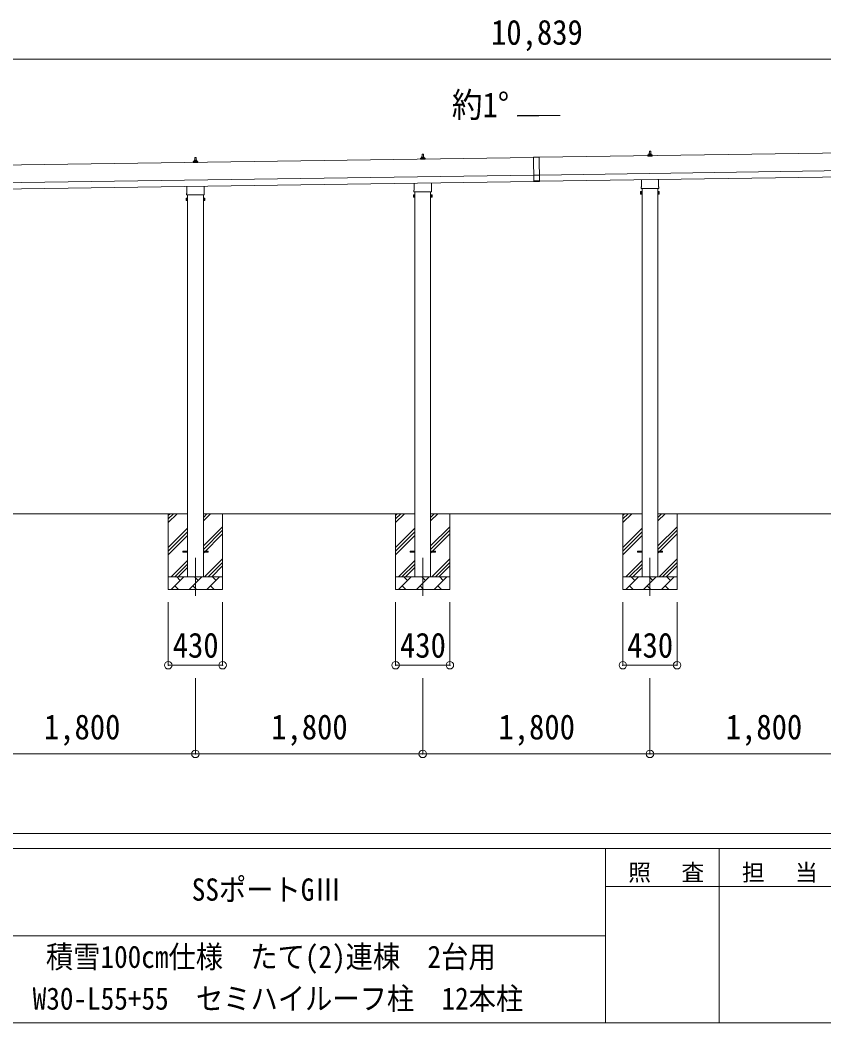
# Model space of a CAD drawing. Units: millimetres at full size, sheet at 1:60. Extents: x -16864 to 16864, y -11640 to 11640.
# Drawn here: x 765 to 7132, y -11640 to -3702 of the extents above; entities that cross this region are included whole.
import ezdxf
from ezdxf.enums import TextEntityAlignment as Align

# ---------------------------------------------------------------- set-up
doc = ezdxf.new("R2010")
doc.units = ezdxf.units.MM
doc.header["$LTSCALE"] = 60
doc.header["$PDMODE"] = 32
doc.header["$PDSIZE"] = 60
doc.linetypes.add('CHAIN1', pattern=[8, 5, -1, 1, -1])
for name, color, linetype, lineweight in [('0-1_Defpoints', 7, 'CHAIN1', 9), ('0-2_TEXT1', 4, 'Continuous', 9), ('0-3_SHAPE', 7, 'Continuous', 9), ('0-7_PARTS2', 7, 'Continuous', 9), ('0-8_TABLE1', 6, 'Continuous', 9), ('F-0', 7, 'Continuous', 9)]:
    doc.layers.add(name, color=color, linetype=linetype, lineweight=lineweight)
doc.styles.add('ＭＳ ゴシック', font='')
doc.styles.get('ＭＳ ゴシック').set_extended_font_data('MS Gothic')

msp = doc.modelspace()

# ---------------------------------------------------------------- linework, layer by layer
at = {"layer": '0-1_Defpoints'}
for p, q in [((2154.36, -7959.13), (2154.36, -8308.13)), ((3954.36, -7959.13), (3954.36, -8308.13)), ((5754.36, -7959.13), (5754.36, -8308.13))]:
    msp.add_line(p, q, dxfattribs=at)
at = {"layer": '0-2_TEXT1'}
for p, q in [((5042.26, -4458.3), (4706.26, -4463.1)), ((10242.05, -4711.47), (4877.1, -4788.11)), ((5744.66, -4766.94), (5744.66, -4762.73)), ((5745.66, -4762.73), (5763.66, -4762.73)), ((5748.66, -4762.73), (5749.39, -4739.2)), ((5750.39, -4738.23), (5758.94, -4738.23)), ((5759.94, -4739.2), (5760.66, -4762.73)), ((5764.66, -4766.94), (5764.66, -4762.73)), ((4832.1, -4788.76), (-532.85, -4865.4)), ((2136.41, -4829.66), (2136.41, -4821.94)), ((2172.91, -4829.66), (2136.41, -4829.66)), ((2136.79, -4821.16), (2172.53, -4821.16)), ((2137.18, -4820.97), (2143.9, -4819.34)), ((2144.28, -4819.16), (2165.04, -4819.16)), ((2144.66, -4818.37), (2144.66, -4814.16)), ((2145.66, -4814.16), (2163.66, -4814.16)), ((2148.66, -4814.16), (2149.39, -4790.63)), ((2150.39, -4789.66), (2158.94, -4789.66)), ((2159.94, -4790.63), (2160.66, -4814.16)), ((2164.66, -4818.37), (2164.66, -4814.16)), ((2172.15, -4820.97), (2165.43, -4819.34)), ((2172.91, -4829.66), (2172.91, -4821.94)), ((3936.41, -4803.94), (3936.41, -4796.23)), ((3972.91, -4803.94), (3936.41, -4803.94)), ((3936.79, -4795.44), (3972.53, -4795.44)), ((3937.18, -4795.26), (3943.9, -4793.63)), ((3944.28, -4793.44), (3965.04, -4793.44)), ((3944.66, -4792.66), (3944.66, -4788.44)), ((3945.66, -4788.44), (3963.66, -4788.44)), ((3948.66, -4788.44), (3949.39, -4764.92)), ((3950.39, -4763.94), (3958.94, -4763.94)), ((3959.94, -4764.92), (3960.66, -4788.44)), ((3964.66, -4792.66), (3964.66, -4788.44)), ((3972.15, -4795.26), (3965.43, -4793.63)), ((3972.91, -4803.94), (3972.91, -4796.23)), ((4832.09, -4787.76), (4877.09, -4787.11)), ((4832.09, -4787.76), (4834.84, -4980.24)), ((4877.1, -4788.11), (4832.1, -4788.76)), ((4877.09, -4787.11), (4879.83, -4979.59)), ((5736.41, -4778.23), (5736.41, -4770.52)), ((5772.91, -4778.23), (5736.41, -4778.23)), ((5736.79, -4769.73), (5772.53, -4769.73)), ((5737.18, -4769.54), (5743.9, -4767.91)), ((5744.28, -4767.73), (5765.04, -4767.73)), ((5772.15, -4769.54), (5765.43, -4767.91)), ((5772.91, -4778.23), (5772.91, -4770.52)), ((4879.1, -4928.1), (10244.05, -4851.46)), ((4879.81, -4978.09), (10244.77, -4901.45)), ((-530.85, -5005.38), (4834.1, -4928.74)), ((-530.13, -5055.38), (4834.82, -4978.74)), ((3886.06, -5047.93), (3886.06, -4992.29)), ((4022.66, -4990.34), (4022.66, -5047.93)), ((4879.11, -4929.1), (4834.12, -4929.74)), ((4879.76, -4974.59), (4834.77, -4975.24)), ((4879.83, -4979.59), (4834.84, -4980.24)), ((5686.06, -5022.22), (5686.06, -4966.58)), ((5822.66, -4964.62), (5822.66, -5022.22)), ((2084.36, -5082.42), (2084.36, -5076.92)), ((2086.06, -5073.64), (2086.06, -5018)), ((2222.66, -5016.05), (2222.66, -5073.64)), ((2224.36, -5076.92), (2224.36, -5082.42)), ((3884.36, -5056.7), (3884.36, -5051.2)), ((4022.29, -5060.2), (3886.42, -5060.2)), ((3891.86, -5060.2), (3891.86, -8109.13)), ((4016.86, -8109.13), (4016.86, -5060.2)), ((4024.36, -5051.2), (4024.36, -5056.7)), ((5680.36, -5060.49), (5681.11, -5059.17)), ((5680.36, -5060.49), (5680.36, -5077.49)), ((5680.36, -5077.49), (5681.11, -5078.8)), ((5687.36, -5064.08), (5681.11, -5064.08)), ((5687.36, -5073.9), (5681.11, -5073.9)), ((5687.36, -5078.8), (5681.11, -5078.8)), ((5684.36, -5030.99), (5684.36, -5025.49)), ((5822.29, -5034.49), (5686.42, -5034.49)), ((5689.86, -5078.19), (5687.36, -5078.19)), ((5691.86, -5034.49), (5691.86, -8109.13)), ((5816.86, -8109.13), (5816.86, -5034.49)), ((5818.86, -5078.19), (5821.36, -5078.19)), ((5821.36, -5064.08), (5827.6, -5064.08)), ((5821.36, -5073.9), (5827.6, -5073.9)), ((5821.36, -5078.8), (5827.6, -5078.8)), ((5824.36, -5025.49), (5824.36, -5030.99)), ((5828.36, -5060.49), (5827.6, -5059.17)), ((5828.36, -5077.49), (5827.6, -5078.8)), ((5828.36, -5060.49), (5828.36, -5077.49)), ((2080.36, -5111.92), (2081.11, -5110.6)), ((2080.36, -5111.92), (2080.36, -5128.92)), ((2080.36, -5128.92), (2081.11, -5130.23)), ((2087.36, -5115.51), (2081.11, -5115.51)), ((2087.36, -5125.32), (2081.11, -5125.32)), ((2087.36, -5130.23), (2081.11, -5130.23)), ((2222.29, -5085.92), (2086.42, -5085.92)), ((2089.86, -5129.62), (2087.36, -5129.62)), ((2091.86, -5085.92), (2091.86, -8109.13)), ((2216.86, -8109.13), (2216.86, -5085.92)), ((2218.86, -5129.62), (2221.36, -5129.62)), ((2221.36, -5115.51), (2227.6, -5115.51)), ((2221.36, -5125.32), (2227.6, -5125.32)), ((2221.36, -5130.23), (2227.6, -5130.23)), ((2228.36, -5111.92), (2227.6, -5110.6)), ((2228.36, -5128.92), (2227.6, -5130.23)), ((2228.36, -5111.92), (2228.36, -5128.92)), ((3880.36, -5086.2), (3881.11, -5084.89)), ((3880.36, -5086.2), (3880.36, -5103.2)), ((3880.36, -5103.2), (3881.11, -5104.52)), ((3887.36, -5089.79), (3881.11, -5089.79)), ((3887.36, -5099.61), (3881.11, -5099.61)), ((3887.36, -5104.52), (3881.11, -5104.52)), ((3889.86, -5103.9), (3887.36, -5103.9)), ((4018.86, -5103.9), (4021.36, -5103.9)), ((4021.36, -5089.79), (4027.6, -5089.79)), ((4021.36, -5099.61), (4027.6, -5099.61)), ((4021.36, -5104.52), (4027.6, -5104.52)), ((4028.36, -5086.2), (4027.6, -5084.89)), ((4028.36, -5103.2), (4027.6, -5104.52)), ((4028.36, -5086.2), (4028.36, -5103.2)), ((2054.36, -7904.63), (2091.86, -7904.63)), ((2054.36, -7913.63), (2054.36, -7904.63)), ((2054.36, -7904.63), (2091.86, -7904.63)), ((2054.36, -7913.63), (2054.36, -7904.63)), ((2054.36, -7913.63), (2091.86, -7913.63)), ((2054.36, -7913.63), (2091.86, -7913.63)), ((2216.86, -7904.63), (2254.36, -7904.63)), ((2216.86, -7904.63), (2254.36, -7904.63)), ((2216.86, -7913.63), (2254.36, -7913.63)), ((2216.86, -7913.63), (2254.36, -7913.63)), ((2254.36, -7913.63), (2254.36, -7904.63)), ((2254.36, -7913.63), (2254.36, -7904.63)), ((3854.36, -7904.63), (3891.86, -7904.63)), ((3854.36, -7913.63), (3854.36, -7904.63)), ((3854.36, -7904.63), (3891.86, -7904.63)), ((3854.36, -7913.63), (3854.36, -7904.63)), ((3854.36, -7913.63), (3891.86, -7913.63)), ((3854.36, -7913.63), (3891.86, -7913.63)), ((4016.86, -7904.63), (4054.36, -7904.63)), ((4016.86, -7904.63), (4054.36, -7904.63)), ((4016.86, -7913.63), (4054.36, -7913.63)), ((4016.86, -7913.63), (4054.36, -7913.63)), ((4054.36, -7913.63), (4054.36, -7904.63)), ((4054.36, -7913.63), (4054.36, -7904.63)), ((5654.36, -7904.63), (5691.86, -7904.63)), ((5654.36, -7913.63), (5654.36, -7904.63)), ((5654.36, -7904.63), (5691.86, -7904.63)), ((5654.36, -7913.63), (5654.36, -7904.63)), ((5654.36, -7913.63), (5691.86, -7913.63)), ((5654.36, -7913.63), (5691.86, -7913.63)), ((5816.86, -7904.63), (5854.36, -7904.63)), ((5816.86, -7904.63), (5854.36, -7904.63)), ((5816.86, -7913.63), (5854.36, -7913.63)), ((5816.86, -7913.63), (5854.36, -7913.63)), ((5854.36, -7913.63), (5854.36, -7904.63)), ((5854.36, -7913.63), (5854.36, -7904.63))]:
    msp.add_line(p, q, dxfattribs=at)
for points in [[(5687.36, -5078.8), (5687.36, -5059.17), (5681.11, -5059.17)], [(5687.36, -5078.19), (5687.36, -5059.79), (5689.86, -5059.79)], [(5821.36, -5078.19), (5821.36, -5059.79), (5818.86, -5059.79)], [(5821.36, -5078.8), (5821.36, -5059.17), (5827.6, -5059.17)], [(2087.36, -5130.23), (2087.36, -5110.6), (2081.11, -5110.6)], [(2087.36, -5129.62), (2087.36, -5111.22), (2089.86, -5111.22)], [(2221.36, -5129.62), (2221.36, -5111.22), (2218.86, -5111.22)], [(2221.36, -5130.23), (2221.36, -5110.6), (2227.6, -5110.6)], [(3887.36, -5104.52), (3887.36, -5084.89), (3881.11, -5084.89)], [(3887.36, -5103.9), (3887.36, -5085.5), (3889.86, -5085.5)], [(4021.36, -5103.9), (4021.36, -5085.5), (4018.86, -5085.5)], [(4021.36, -5104.52), (4021.36, -5084.89), (4027.6, -5084.89)]]:
    msp.add_lwpolyline(points, dxfattribs=at)
for points in [[(5689.86, -5079.49), (5689.86, -5058.49), (5691.86, -5058.49), (5691.86, -5079.49)], [(5818.86, -5079.49), (5818.86, -5058.49), (5816.86, -5058.49), (5816.86, -5079.49)], [(2089.86, -5130.92), (2089.86, -5109.92), (2091.86, -5109.92), (2091.86, -5130.92)], [(2218.86, -5130.92), (2218.86, -5109.92), (2216.86, -5109.92), (2216.86, -5130.92)], [(3889.86, -5105.2), (3889.86, -5084.2), (3891.86, -5084.2), (3891.86, -5105.2)], [(4018.86, -5105.2), (4018.86, -5084.2), (4016.86, -5084.2), (4016.86, -5105.2)]]:
    msp.add_lwpolyline(points, close=True, dxfattribs=at)
for centre, radius, start, end in [((5748.75, -4763.36), 4.13, 90, 171.17633), ((5745.66, -4763.73), 1, 90, 180), ((5750.39, -4739.23), 1, 90, 178.60509), ((5758, -4762.73), 4.83, 133.60282, 180), ((5751.33, -4762.73), 4.83, 0, 46.39718), ((5758.94, -4739.23), 1, 1.39491, 90), ((5760.58, -4763.36), 4.13, 8.82367, 90), ((5763.66, -4763.73), 1, 0, 90), ((2137.41, -4821.94), 1, 103.62699, 180), ((2143.66, -4818.37), 1, 283.62699, 0), ((2148.75, -4814.79), 4.13, 90, 171.17633), ((2145.66, -4815.16), 1, 90, 180), ((2150.39, -4790.66), 1, 90, 178.60509), ((2158, -4814.16), 4.83, 133.60282, 180), ((2151.33, -4814.16), 4.83, 0, 46.39718), ((2158.94, -4790.66), 1, 1.39491, 90), ((2160.58, -4814.79), 4.13, 8.82367, 90), ((2163.66, -4815.16), 1, 0, 90), ((2165.66, -4818.37), 1, 180, 256.37301), ((2171.91, -4821.94), 1, 0, 76.37301), ((3937.41, -4796.23), 1, 103.62699, 180), ((3943.66, -4792.66), 1, 283.62699, 0), ((3948.75, -4789.08), 4.13, 90, 171.17633), ((3945.66, -4789.44), 1, 90, 180), ((3950.39, -4764.94), 1, 90, 178.60509), ((3958, -4788.44), 4.83, 133.60282, 180), ((3951.33, -4788.44), 4.83, 0, 46.39718), ((3958.94, -4764.94), 1, 1.39491, 90), ((3960.58, -4789.08), 4.13, 8.82367, 90), ((3963.66, -4789.44), 1, 0, 90), ((3965.66, -4792.66), 1, 180, 256.37301), ((3971.91, -4796.23), 1, 0, 76.37301), ((5737.41, -4770.52), 1, 103.62699, 180), ((5743.66, -4766.94), 1, 283.62699, 0), ((5765.66, -4766.94), 1, 180, 256.37301), ((5771.91, -4770.52), 1, 0, 76.37301), ((2088.36, -5076.92), 4, 125.09963, 180), ((2220.36, -5076.92), 4, 0, 54.90037), ((3888.36, -5051.2), 4, 125.09963, 180), ((3888.36, -5056.7), 4, 180, 194.47751), ((3888.36, -5056.7), 4, 194.47751, 241.04498), ((4020.36, -5056.7), 4, 298.95502, 345.52249), ((4020.36, -5051.2), 4, 0, 54.90037), ((4020.36, -5056.7), 4, 345.52249, 0), ((5684.7, -5061.63), 4.34, 145.61575, 214.38425), ((5684.7, -5076.35), 4.34, 145.61575, 214.38425), ((5696.6, -5068.99), 16.24, 162.41205, 197.58795), ((5688.36, -5025.49), 4, 125.09963, 180), ((5688.36, -5030.99), 4, 180, 194.47751), ((5688.36, -5030.99), 4, 194.47751, 241.04498), ((5820.36, -5030.99), 4, 298.95502, 345.52249), ((5820.36, -5025.49), 4, 0, 54.90037), ((5820.36, -5030.99), 4, 345.52249, 0), ((5812.11, -5068.99), 16.24, 342.41205, 17.58795), ((5824.01, -5061.63), 4.34, 325.61575, 34.38425), ((5824.01, -5076.35), 4.34, 325.61575, 34.38425), ((2084.7, -5113.06), 4.34, 145.61575, 214.38425), ((2096.6, -5120.42), 16.24, 162.41205, 197.58795), ((2084.7, -5127.78), 4.34, 145.61575, 214.38425), ((2088.36, -5082.42), 4, 180, 194.47751), ((2088.36, -5082.42), 4, 194.47751, 241.04498), ((2220.36, -5082.42), 4, 298.95502, 345.52249), ((2220.36, -5082.42), 4, 345.52249, 0), ((2212.11, -5120.42), 16.24, 342.41205, 17.58795), ((2224.01, -5113.06), 4.34, 325.61575, 34.38425), ((2224.01, -5127.78), 4.34, 325.61575, 34.38425), ((3884.7, -5087.34), 4.34, 145.61575, 214.38425), ((3896.6, -5094.7), 16.24, 162.41205, 197.58795), ((3884.7, -5102.06), 4.34, 145.61575, 214.38425), ((4012.11, -5094.7), 16.24, 342.41205, 17.58795), ((4024.01, -5087.34), 4.34, 325.61575, 34.38425), ((4024.01, -5102.06), 4.34, 325.61575, 34.38425)]:
    msp.add_arc(centre, radius, start, end, dxfattribs=at)
at = {"layer": '0-3_SHAPE'}
for p, q in [((2091.86, -7609.13), (416.86, -7609.13)), ((1939.36, -7609.13), (1939.36, -8209.13)), ((1939.36, -7622.61), (1952.84, -7609.13)), ((1939.36, -7650.9), (1981.12, -7609.13)), ((1939.36, -7679.18), (2009.41, -7609.13)), ((3891.86, -7609.13), (2216.86, -7609.13)), ((2216.86, -7637.96), (2245.68, -7609.13)), ((2216.86, -7666.24), (2273.96, -7609.13)), ((2369.36, -7609.13), (2369.36, -8209.13)), ((3739.36, -7609.13), (3739.36, -8209.13)), ((3739.36, -7622.61), (3752.84, -7609.13)), ((3739.36, -7650.9), (3781.12, -7609.13)), ((3739.36, -7679.18), (3809.41, -7609.13)), ((5691.86, -7609.13), (4016.86, -7609.13)), ((4016.86, -7637.96), (4045.68, -7609.13)), ((4016.86, -7666.24), (4073.96, -7609.13)), ((4169.36, -7609.13), (4169.36, -8209.13)), ((5539.36, -7609.13), (5539.36, -8209.13)), ((5539.36, -7622.61), (5552.84, -7609.13)), ((5539.36, -7650.9), (5581.12, -7609.13)), ((5539.36, -7679.18), (5609.41, -7609.13)), ((7491.86, -7609.13), (5816.86, -7609.13)), ((5816.86, -7637.96), (5845.68, -7609.13)), ((5816.86, -7666.24), (5873.96, -7609.13)), ((5969.36, -7609.13), (5969.36, -8209.13)), ((1939.36, -7877.17), (2091.86, -7724.67)), ((1939.36, -7905.46), (2091.86, -7752.96)), ((2216.86, -7864.23), (2369.36, -7711.73)), ((2216.86, -7892.51), (2369.36, -7740.01)), ((2216.86, -7920.8), (2369.36, -7768.3)), ((3739.36, -7877.17), (3891.86, -7724.67)), ((3739.36, -7905.46), (3891.86, -7752.96)), ((4016.86, -7864.23), (4169.36, -7711.73)), ((4016.86, -7892.51), (4169.36, -7740.01)), ((4016.86, -7920.8), (4169.36, -7768.3)), ((5539.36, -7877.17), (5691.86, -7724.67)), ((5539.36, -7905.46), (5691.86, -7752.96)), ((5816.86, -7864.23), (5969.36, -7711.73)), ((5816.86, -7892.51), (5969.36, -7740.01)), ((5816.86, -7920.8), (5969.36, -7768.3)), ((1939.36, -7933.74), (2091.86, -7781.24)), ((3739.36, -7933.74), (3891.86, -7781.24)), ((5539.36, -7933.74), (5691.86, -7781.24)), ((1961.95, -8109.13), (2091.86, -7979.23)), ((1990.24, -8109.13), (2091.86, -8007.51)), ((2226.51, -8109.13), (2369.36, -7966.29)), ((2254.8, -8109.13), (2369.36, -7994.57)), ((3761.95, -8109.13), (3891.86, -7979.23)), ((3790.24, -8109.13), (3891.86, -8007.51)), ((4026.51, -8109.13), (4169.36, -7966.29)), ((4054.8, -8109.13), (4169.36, -7994.57)), ((5561.95, -8109.13), (5691.86, -7979.23)), ((5590.24, -8109.13), (5691.86, -8007.51)), ((5826.51, -8109.13), (5969.36, -7966.29)), ((5854.8, -8109.13), (5969.36, -7994.57)), ((2018.52, -8109.13), (2091.86, -8035.8)), ((2283.08, -8109.13), (2369.36, -8022.86)), ((3818.52, -8109.13), (3891.86, -8035.8)), ((4083.08, -8109.13), (4169.36, -8022.86)), ((5618.52, -8109.13), (5691.86, -8035.8)), ((5883.08, -8109.13), (5969.36, -8022.86)), ((1939.36, -8109.13), (2369.36, -8109.13)), ((1962.93, -8209.13), (2062.93, -8109.13)), ((2034.38, -8137.68), (2005.83, -8109.13)), ((2104.36, -8209.13), (2204.36, -8109.13)), ((2175.8, -8137.68), (2147.25, -8109.13)), ((2245.78, -8209.13), (2345.78, -8109.13)), ((2317.22, -8137.68), (2288.67, -8109.13)), ((3739.36, -8109.13), (4169.36, -8109.13)), ((3762.93, -8209.13), (3862.93, -8109.13)), ((3834.38, -8137.68), (3805.83, -8109.13)), ((3904.36, -8209.13), (4004.36, -8109.13)), ((3975.8, -8137.68), (3947.25, -8109.13)), ((4045.78, -8209.13), (4145.78, -8109.13)), ((4117.22, -8137.68), (4088.67, -8109.13)), ((5539.36, -8109.13), (5969.36, -8109.13)), ((5562.93, -8209.13), (5662.93, -8109.13)), ((5634.38, -8137.68), (5605.83, -8109.13)), ((5704.36, -8209.13), (5804.36, -8109.13)), ((5775.8, -8137.68), (5747.25, -8109.13)), ((5845.78, -8209.13), (5945.78, -8109.13)), ((5917.22, -8137.68), (5888.67, -8109.13)), ((2369.36, -8209.13), (1939.36, -8209.13)), ((1991.49, -8180.58), (2020.04, -8209.13)), ((2132.91, -8180.58), (2161.46, -8209.13)), ((2274.33, -8180.58), (2302.88, -8209.13)), ((4169.36, -8209.13), (3739.36, -8209.13)), ((3791.49, -8180.58), (3820.04, -8209.13)), ((3932.91, -8180.58), (3961.46, -8209.13)), ((4074.33, -8180.58), (4102.88, -8209.13)), ((5969.36, -8209.13), (5539.36, -8209.13)), ((5591.49, -8180.58), (5620.04, -8209.13)), ((5732.91, -8180.58), (5761.46, -8209.13)), ((5874.33, -8180.58), (5902.88, -8209.13))]:
    msp.add_line(p, q, dxfattribs=at)
at = {"layer": '0-7_PARTS2', "color": 4}
for p, q in [((4706.26, -4463.1), (4706.26, -4458.3)), ((4706.26, -4458.3), (5042.26, -4458.3))]:
    msp.add_line(p, q, dxfattribs=at)
at = {"layer": '0-8_TABLE1'}
for p, q in [((10275.06, -4011.49), (-563.86, -4011.49)), ((1939.36, -8808.13), (1939.36, -8308.13)), ((2369.36, -8808.13), (2369.36, -8308.13)), ((3739.36, -8808.13), (3739.36, -8308.13)), ((4169.36, -8808.13), (4169.36, -8308.13)), ((5539.36, -8808.13), (5539.36, -8308.13)), ((5969.36, -8808.13), (5969.36, -8308.13)), ((1939.36, -8808.13), (2369.36, -8808.13)), ((3739.36, -8808.13), (4169.36, -8808.13)), ((5539.36, -8808.13), (5969.36, -8808.13)), ((2154.36, -9510.13), (2154.36, -8910.13)), ((3954.36, -9510.13), (3954.36, -8910.13)), ((5754.36, -9510.13), (5754.36, -8910.13)), ((2154.36, -9510.13), (354.36, -9510.13)), ((3954.36, -9510.13), (2154.36, -9510.13)), ((5754.36, -9510.13), (3954.36, -9510.13)), ((7554.36, -9510.13), (5754.36, -9510.13))]:
    msp.add_line(p, q, dxfattribs=at)
for p in [(1939.36, -8808.13), (2369.36, -8808.13), (3739.36, -8808.13), (4169.36, -8808.13), (5539.36, -8808.13), (5969.36, -8808.13), (2154.36, -9510.13), (3954.36, -9510.13), (5754.36, -9510.13)]:
    msp.add_point(p, dxfattribs=at)
at = {"layer": 'F-0', "color": 5, "lineweight": 5}
for p, q in [((-16864.12, -10140), (16015.88, -10140)), ((-16864.12, -10260), (10682.37, -10260)), ((5402.37, -10260), (5402.37, -11640)), ((6302.37, -10260), (6302.37, -11640)), ((5402.37, -10560), (9002.37, -10560)), ((-6897.63, -10950), (5402.37, -10950)), ((-16864.12, -11640), (16015.88, -11640))]:
    msp.add_line(p, q, dxfattribs=at)

# ---------------------------------------------------------------- texts
at = {"layer": '0-7_PARTS2', "style": 'ＭＳ ゴシック', "width": 0.9}
msp.add_text('約1°', height=197.9, dxfattribs=at).set_placement((4185.18, -4530.85), align=Align.BOTTOM_LEFT)
at = {"layer": '0-8_TABLE1', "color": 7, "style": 'ＭＳ ゴシック', "width": 0.9}
for s, p in [('10,839', (4495.6, -3956.49)), ('430', (1974.36, -8808.13)), ('430', (3774.36, -8808.13)), ('430', (5574.36, -8808.13)), ('1,800', (954.36, -9455.13)), ('1,800', (2754.36, -9455.13)), ('1,800', (4554.36, -9455.13)), ('1,800', (6354.36, -9455.13))]:
    msp.add_text(s, height=197.9, dxfattribs=at).set_placement(p, align=Align.BOTTOM_LEFT)
at = {"layer": 'F-0', "style": 'ＭＳ ゴシック', "width": 0.9}
for s, p in [('SSポートGⅢ', (2124.87, -10725)), ('積雪100cm仕様\u3000たて(2)連棟\u30002台用', (969.87, -11256.91)), ('W30-L55+55\u3000セミハイルーフ柱\u300012本柱', (864.87, -11587.74))]:
    msp.add_text(s, height=176, dxfattribs=at).set_placement(p, align=Align.BOTTOM_LEFT)
at = {"layer": 'F-0', "char_height": 132, "attachment_point": 7, "style": 'ＭＳ ゴシック'}
for s, insert in [('\\T1.17;照\u3000査', (5582.37, -10530)), ('\\T1.17;担\u3000当', (6482.37, -10530))]:
    msp.add_mtext(s, dxfattribs=dict(at, insert=insert))

doc.saveas('drawing.dxf')
